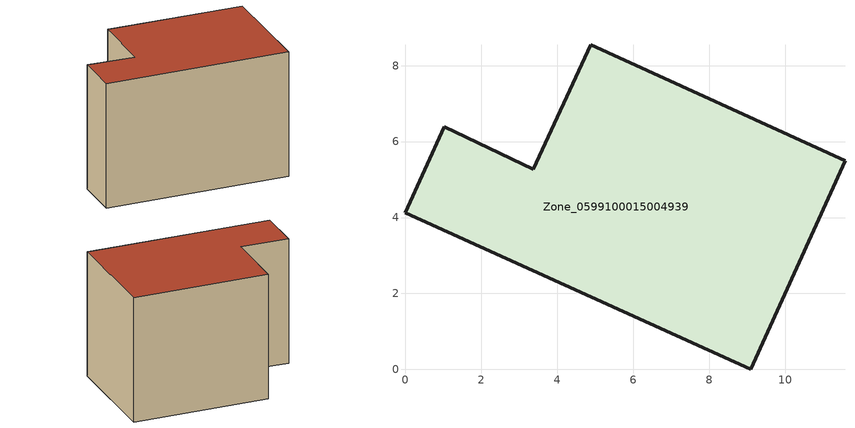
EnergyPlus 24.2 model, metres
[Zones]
Zone_0599100015004939
 floor ground (C_G): 4.88,8.55 11.58,5.5 9.09,0 0,4.13 1.03,6.4 3.36,5.26 z0.75
 wall outside (C_F): 9.09,0 11.58,5.5 4.88,8.55 3.36,5.26 1.03,6.4 0,4.13 9.09,0 z0.75:7.64
 roof outside (C_R): 11.58,5.5 4.88,8.55 3.36,5.26 1.03,6.4 0,4.13 9.09,0 z7.64
[BUILDING]
Pand.0599100015004939: North Axis=0; Terrain=City; Loads Convergence Tolerance Value=0.04; Temperature Convergence Tolerance Value=0.4; Solar Distribution=FullExterior; Maximum Number of Warmup Days=25; Minimum Number of Warmup Days=1
[Site:Location]
Rotterdam.The.Hague.AP_ZH_NLD Design_Conditions: Latitude=51.96; Longitude=4.45; Time Zone=1; Elevation=-4.5
[SITE:GROUNDTEMPERATURE:BUILDINGSURFACE]
18, 18, 18, 18, 18, 18, 18, 18, 18, 18, 18, 18
[MATERIAL] Thermal Absorptance=0.9; Solar Absorptance=0.7; Visible Absorptance=0.7
Name | Roughness | Thickness | Conductivity | Density | Specific Heat
G.TI.1946-1964 | MediumSmooth | 0.15 | 1 | 540 | 1210
F.TI.1946-1964 | Rough | 0.3 | 0.857143 | 1920 | 840
R.TI.1946-1964 | MediumRough | 0.2 | 0.277778 | 1500 | 1000
[CONSTRUCTION]
C_G: G.TI.1946-1964
C_F: F.TI.1946-1964
C_R: R.TI.1946-1964
[ZONE]
Zone_0599100015004939: Type=1; Multiplier=1; Ceiling Height=Autocalculate; Volume=Autocalculate; Floor Area=autocalculate; Part of Total Floor Area=Yes
[ZONEINFILTRATION:DESIGNFLOWRATE]
Infil_Zone_0599100015004939: Zone or ZoneList or Space or SpaceList=Zone_0599100015004939; Schedule=AlwaysOn; Design Flow Rate Calculation Method=Flow/Area; Flow Rate per Floor Area=0.003; Constant Term Coefficient=1; Temperature Term Coefficient=0; Velocity Term Coefficient=0; Velocity Squared Term Coefficient=0
[HVACTEMPLATE:ZONE:IDEALLOADSAIRSYSTEM]
Zone_0599100015004939: Maximum Heating Supply Air Temperature=50; Minimum Cooling Supply Air Temperature=13; Maximum Heating Supply Air Humidity Ratio=0.0156; Minimum Cooling Supply Air Humidity Ratio=0.0077; Heating Limit=NoLimit; Cooling Limit=NoLimit; Dehumidification Control Type=ConstantSensibleHeatRatio; Cooling Sensible Heat Ratio=0.7; Dehumidification Setpoint=60; Humidification Control Type=None; Humidification Setpoint=30; Outdoor Air Method=None; Outdoor Air Flow Rate per Person=0.00944; Outdoor Air Flow Rate per Zone Floor Area=0; Outdoor Air Flow Rate per Zone=0; Demand Controlled Ventilation Type=None; Outdoor Air Economizer Type=NoEconomizer; Heat Recovery Type=None; Sensible Heat Recovery Effectiveness=0.7; Latent Heat Recovery Effectiveness=0.65
[ZONECONTROL:THERMOSTAT]
ThermostatControl_Zone_0599100015004939: Zone or ZoneList=Zone_0599100015004939; Control Type Schedule=DualSetpointControlType; Control 1=Thermostat_Zone_0599100015004939; Temperature Difference Between Cutout And Setpoint=0
[THERMOSTATSETPOINT:DUALSETPOINT]
Thermostat_Zone_0599100015004939: Heating Setpoint Temperature Schedule=HeatingSetpoint_Zone_0599100015004939; Cooling Setpoint Temperature Schedule=CoolingSetpoint_Zone_0599100015004939
[SCHEDULE:COMPACT]
HeatingSetpoint_Zone_0599100015004939: Through: 12/31, For: AllDays, Until: 24:00, 21
CoolingSetpoint_Zone_0599100015004939: Through: 12/31, For: AllDays, Until: 24:00, 24
DualSetpointControlType: Through: 12/31, For: AllDays, Until: 24:00, 4
AlwaysOn: Through: 12/31, For: AllDays, Until: 24:00, 1
